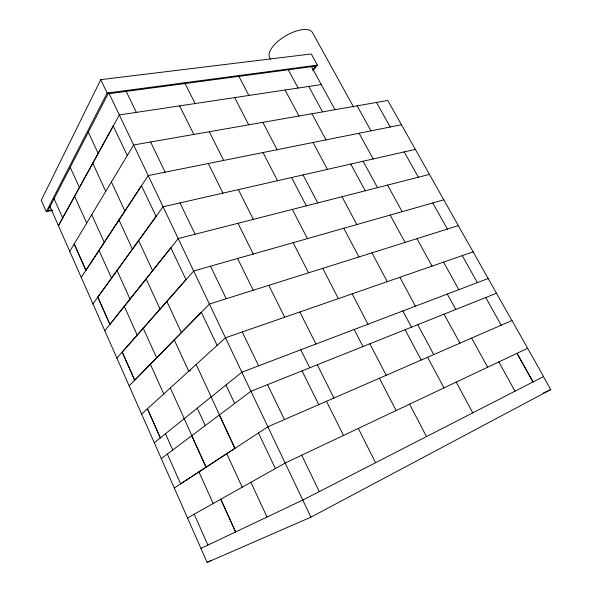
<?xml version="1.0" encoding="UTF-8"?>
<svg xmlns="http://www.w3.org/2000/svg" width="592" height="592" viewBox="0 0 592 592"><rect width="100%" height="100%" fill="white"/><g stroke="black" fill="none" stroke-linecap="round" stroke-linejoin="round"><path stroke-width="0.89" d="M312.813 70.899L317.401 65.142L311.274 53.961L100.751 79.654L41.255 200.303L46.28 211.707L52.584 210.367M46.28 211.707L107.13 93.04L100.751 79.654M58.356 225.781L113.198 125.948L127.295 155.541M58.438 225.759L119.325 114.952L321.278 84.567M69.693 251.422L133.637 144.973L387.775 100.477L511.88 320.568M81.2 277.463L141.473 185.718L156.103 216.428M92.9 303.925L156.014 216.45M104.777 330.802L170.836 247.774L186.029 279.676M312.828 69.73L315.699 66.126L108.084 93.81L47.856 210.796L51.474 210.027M116.853 358.116L185.94 279.698M129.123 385.88L201.339 312.25L217.131 345.41M141.592 414.089L225.53 337.766L473.141 251.866M154.268 442.772L241.936 372.183M161.268 458.615L250.934 391.282L496.473 293.24M174.277 488.045L267.954 426.758M187.501 517.963L285.233 463.011L527.657 348.288L543.537 376.549L302.786 500.07M49.883 206.408L207.141 562.4L310.926 517.156L550.745 389.603L543.419 376.608M207.141 562.4L211.226 560.261M200.947 548.399L302.875 500.025M543.219 393.103L550.745 389.603M267.858 426.802L511.999 320.516L527.657 348.288M241.847 372.213L488.171 278.514M190.387 370.607L188.715 371.214L174.255 339.86M458.349 225.633L209.457 304.036L134.754 380.182L122.255 352.055L193.695 270.973L443.793 199.815M429.459 174.396L178.236 238.554L109.957 324.372L97.858 297.14L163.081 206.756L415.347 149.376M401.457 124.742L148.222 175.572L85.944 270.344L74.229 243.978L85.87 270.366M107.13 93.04L317.401 65.142M517.045 353.306L533.066 381.921M376.49 102.453L390.224 126.991M404.181 151.915L418.359 177.23M432.759 202.952L447.397 229.082M462.263 255.633L477.381 282.621M485.729 297.532L501.224 325.208M516.979 353.343L533 381.951M357.124 105.842L370.969 130.862M443.586 262.115L458.837 289.673M498.812 361.941L514.996 391.186M353.602 107.071L312.694 32.96A24.834 10.834 -30.6 0 0 284.523 36.526A24.834 10.834 -30.6 0 0 270.729 59.052M471.624 338.091L487.69 367.203M359.07 133.252L373.189 158.967M387.545 185.104L402.131 211.67M416.96 238.672L432.034 266.126M447.3 294.061L455.833 309.468M311.695 66.992L335.005 109.72M363.118 161.261L377.526 187.664M390.158 215.074L405.054 242.417M444.067 314.16L459.954 343.175M308.772 86.447L322.551 111.903M350.782 164.065L365.257 190.794M288.363 69.871L298.131 88.045M311.954 113.753L326.007 139.89M399.874 277.285L415.414 306.19M456.225 382.092L472.764 412.861M417.745 324.675L433.751 354.578M285.1 90.006L298.975 116.025M313.079 142.48L327.42 169.379M342.006 196.729L356.835 224.553M371.924 252.858L387.279 281.651M427.587 357.265L443.993 387.878M402.834 310.978L411.47 327.184M405.113 329.714L421.215 360.04M343.789 228.268L358.944 256.943M303.03 174.929L317.726 202.93M238.842 76.235L248.855 95.467M262.855 122.352L277.093 149.702M291.582 177.526L306.33 205.846M352.151 293.839L367.98 324.238M409.597 404.158L426.492 436.6M369.874 343.789L386.191 375.284M234.669 97.599L248.714 124.831M263.003 152.529L277.544 180.723M292.344 209.413L307.411 238.62M322.751 268.346L338.365 298.62M354.194 329.478L362.992 346.535M379.435 378.229L396.107 410.545M293.144 242.676L308.543 272.823M184.904 83.191L195.131 103.548M209.287 131.727L223.702 160.425M238.376 189.632L253.324 219.38M299.848 311.984L315.943 344.033M358.338 428.416L375.572 462.722M317.305 364.783L333.925 398.039M179.628 105.879L193.821 134.436M208.28 163.518L222.999 193.133M237.991 223.295L253.272 254.02M268.835 285.337L284.693 317.245M326.473 401.28L343.464 435.453M300.78 349.798L309.734 367.802M302.061 370.866L318.755 404.639M237.592 258.482L253.213 290.25M125.918 90.805L136.338 112.399M150.62 142.006L165.168 172.168M180.005 202.908L195.116 234.247M210.523 266.185L226.24 298.753M242.261 331.964L258.6 365.841M301.713 455.211L319.273 491.612M267.569 384.645L284.426 419.587M108.795 92.855L310.926 517.156M258.445 432.959L275.391 468.546M225.981 385L234.676 403.492M88.215 132.009L98.176 153.454M111.422 181.988L124.912 211.041M138.646 240.618L152.632 270.736M166.877 301.409L181.389 332.652M196.167 364.48L211.226 396.921M250.89 482.325L267.007 517.045M211.137 396.951L234.987 448.314M219.306 414.977L234.817 448.388L180.634 483.864L167.366 454.012M92.752 163.17L105.739 191.334M118.962 219.987L132.416 249.158M146.113 278.847L160.055 309.083M226.758 453.694L242.209 487.194M197.232 408.154L205.239 425.596M70.33 167.514L79.424 187.568M91.76 214.755L104.303 242.409M117.061 270.529L130.04 299.13M143.242 328.234L156.673 357.842M170.348 387.975L184.26 418.64M220.823 499.234L235.653 531.927M184.179 418.677L206.09 467.206M220.742 499.271L235.572 531.964M191.704 435.705L206.009 467.243M74.592 196.226L86.698 223.073M99.005 250.364L111.518 278.114M124.246 306.33L137.189 335.028M150.361 364.228L163.755 393.924M198.927 471.913L213.179 503.526M165.486 433.729L172.746 449.994M53.902 198.239L62.693 218.019M147.467 408.791L160.388 437.873M97.776 297.162L109.875 324.401M122.174 352.077L134.673 380.212M147.386 408.82L160.306 437.902M194.206 514.196L207.933 545.084"/></g></svg>
